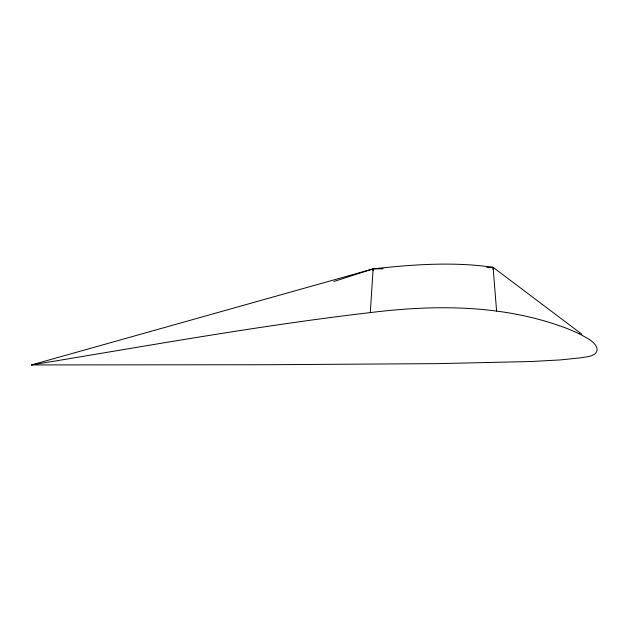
<?xml version="1.0" encoding="UTF-8"?>
<svg xmlns="http://www.w3.org/2000/svg" width="629" height="629" viewBox="0 0 629 629"><rect width="100%" height="100%" fill="white"/><g stroke="black" fill="none" stroke-linecap="round" stroke-linejoin="round"><path stroke-width="0.94" d="M579.112 333.81A100.333 100.333 0 0 1 585.434 337.199C600.286 344.873 602.181 355.684 583.775 357.272A117.67 117.67 0 0 1 580.048 357.885L560.321 359.922L531.702 361.486L438.067 363.633L268.135 364.726L31.45 364.93C144.222 346.477 256.766 325.838 370.316 312.605L373.123 268.874C412.899 264.479 453.312 261.538 493.105 267.317L581.927 334.266M333.873 281.485L373.123 268.874L383.132 268.803M31.45 364.93L373.123 268.874L373.123 270.824M370.316 312.605C434.828 304.593 501.966 304.617 563.733 327.253A165.262 165.262 0 0 1 579.136 333.771M496.596 311.127L493.105 267.317L486.838 267.459M493.105 267.317L493.12 269.267"/></g></svg>
